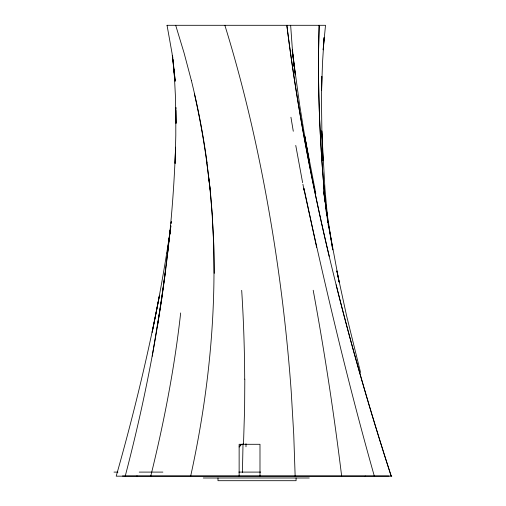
<?xml version="1.0" encoding="UTF-8"?>
<svg xmlns="http://www.w3.org/2000/svg" width="506" height="506" viewBox="0 0 506 506"><rect width="100%" height="100%" fill="white"/><g stroke="black" fill="none" stroke-linecap="round" stroke-linejoin="round"><path stroke-width="0.76" d="M245.992 446.798L245.992 443.667M244.809 379.152L244.619 407.83L243.506 444.293M242.431 472.414L243.019 443.762M180.667 312.955C174.557 367.982 163.982 422.44 150.737 476.171L150.775 476.171M152.23 356.211L161.648 299.337L168.707 244.588M167.518 252.747L170.288 230.091M170.465 228.661L170.762 226.188M171.129 223.228L171.325 221.672L171.117 223.216M170.807 225.537L167.163 253.392L170.301 230.603M170.598 228.326L170.794 226.808M170.256 229.964L169.839 233.038C164.861 266.264 158.985 299.35 152.167 332.246L159.365 295.997C147.708 356.667 133.059 416.748 116.203 476.171L391.783 476.171M170.465 228.427L170.775 226.125M165.5 271.437L157.227 327.572M190.654 476.171C213.184 373.542 221.122 267.016 206.821 162.641A659.508 549.162 71.8 0 0 194.43 94.015M125.216 476.171C153.312 368.678 171.857 258.357 175.55 147.195L175.108 163.419L175.803 135.266L175.816 107.335L175.835 108.86M167.005 25.3L325.51 25.3L323.163 49.854L324.099 37.495L322.493 63.187L321.576 90.454L321.784 76.317L321.506 103.686L321.898 132.06L322.942 160.453M114.002 472.098L117.949 472.098M139.213 472.098L162.888 472.098M238.826 472.098L260.729 472.098M122.458 475.988L389.101 475.988M136.348 476.171L137.588 476.171M365.111 476.171L365.56 476.171M203.285 477.993L309.267 477.993M224.866 25.3C246.941 96.545 262.753 169.624 274.315 243.272A1713.284 1525.331 59.3 0 1 291.216 391.448L293.739 434.509L295.15 476.171M175.69 25.3L184.07 52.947L191.363 80.473M374.345 476.171C347.401 381.201 324.896 285.036 303.802 188.618M360.569 372.536L346.49 315.352L336.87 270.919L339.121 282.133L328.185 223.209L332.771 249.901L323.714 192.172L327.622 219.149L323.777 190.926M336.148 284.815C352.227 349.229 370.677 413.041 391.22 476.171C343.738 329.261 306.092 178.662 286.845 25.3C296.51 103.041 311.177 180.111 329.216 256.327M316.623 247.314L303.967 188.2M315.795 193.551L304.669 135.893L309.008 160.187L303.979 131.743L299.495 103.913L292.228 50.581L295.257 74.755L292.436 49.424M167.043 25.3L172.053 53.339L175.247 81.207L172.925 59.227M303.79 188.82L304.093 190.364M302.62 182.679L295.757 145.431M302.911 184.216L303.644 188.055M313.195 290.267C324.567 351.929 334.023 413.94 341.664 476.171M290.931 117.24L293.29 131.25M327.603 220.787L327.818 222.33M327.129 217.207L327.338 218.725M327.648 220.995L327.856 222.507M325.377 203.829L326.971 216.157M206.821 162.641L210.262 190.256L212.533 217.814M208.561 176.398L210.262 190.256M327.97 222.368L324.922 188.346L321.765 130.864L322.505 149.555M328.141 223.905L328.305 225.436M323.859 187.656L326.92 215.695M172.761 57.652L172.514 55.299L174.798 80.77L174.431 75.267M325.073 199.984L325.87 208.282M326.098 210.521L326.243 212.033M293.701 64.762L293.847 66.33M292.601 52.46L290.646 25.3M292.734 53.984L292.993 57.033M174.07 69.765L174.33 73.693M174.051 69.739L175.354 94.799L176.05 123.369L175.86 110.39M212.33 217.801L213.848 245.505L214.228 273.354M322.569 151.117L322.942 160.459M296.073 477.993L296.073 480.7L217.991 480.7L217.991 477.993M259.989 476.171L259.989 444.293L239.136 444.293L239.136 476.171M241.685 290.324A1339.218 1122.314 67.4 0 1 244.695 379.133M191.369 80.473A660.267 548.567 71.9 0 1 207.043 162.78M318.597 50.505C318.034 100.163 320.406 149.827 324.991 199.269C319.672 141.465 317.262 83.338 319.166 25.3L318.597 50.505M241.451 444.293L239.136 446.969L241.47 444.293"/></g></svg>
